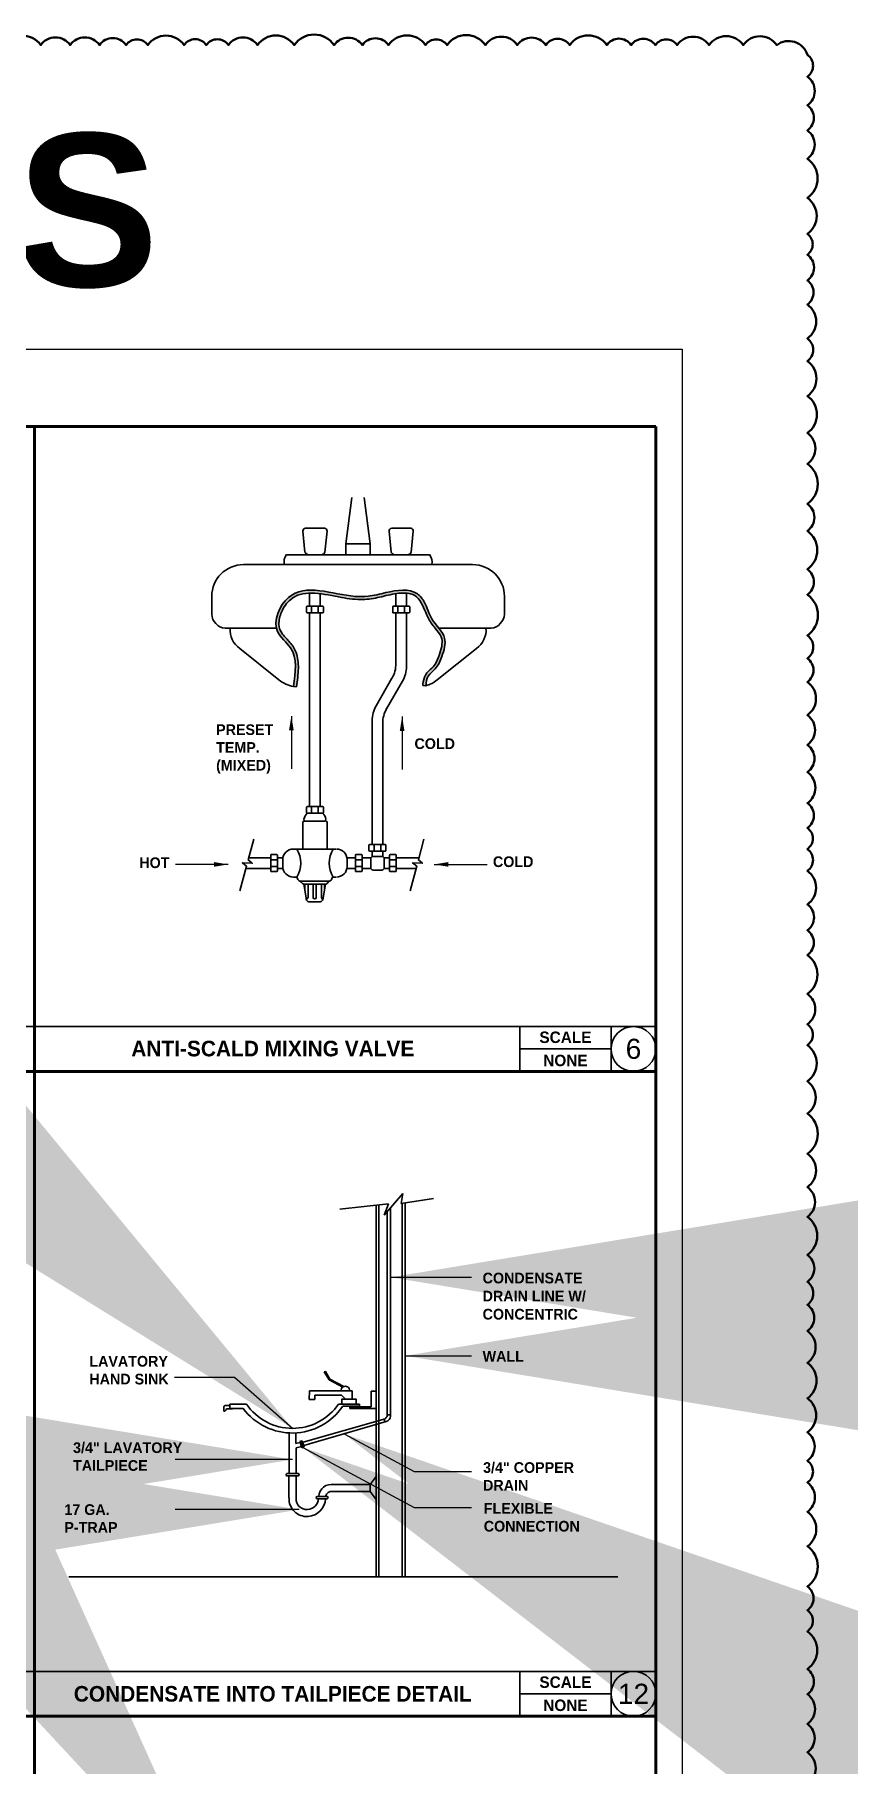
# Model space of a CAD drawing. Header units: inches. Extents: x 2025 to 34930, y -6955 to 4650.
# Drawn here: x 9544 to 9863, y -2413 to -1735 of the extents above; entities that cross this region are included whole.
import ezdxf

# ---------------------------------------------------------------- set-up
doc = ezdxf.new("R2010")
doc.units = ezdxf.units.IN
doc.header["$MEASUREMENT"] = 0
doc.layers.get('DEFPOINTS').update_dxf_attribs({"color": 104})
doc.layers.add('PDF-TEXT', color=7, linetype='Continuous', lineweight=35)
doc.layers.add('REV.01', color=1, linetype='Continuous', lineweight=50)
doc.styles.add('BOO', font='GOTHIC.TTF', dxfattribs={"height": 6})
doc.styles.add('Century Gothic_B', font='GOTHICB.TTF', dxfattribs={"height": 6.659722})
doc.styles.add('PDF Arial', font='arial.ttf')
doc.styles.add('PDF Arial Bold', font='arialbd.ttf')
doc.styles.get("Standard").update_dxf_attribs({"font": 'arial.ttf'})
doc.styles.add('SWISS', font='swissl.ttf')
doc.dimstyles.new('STANDARD$7', dxfattribs={"dimscale": 48, "dimtxt": 0.125, "dimasz": 0.125, "dimexe": 0.0625, "dimexo": 0.0625, "dimgap": 0.0625, "dimtad": 1, "dimdec": 0, "dimzin": 3, "dimdsep": 46, "dimlunit": 4, "dimtxsty": 'SWISS', "dimcen": 0.0625, "dimadec": 0, "dimazin": 0, "dimtfac": 1, "dimtdec": 0, "dimtmove": 0, "dimatfit": 3, "dimfxl": 1, "dimfrac": 2, "dimtolj": 1, "dimtzin": 0, "dimarcsym": 0})
doc.dimstyles.new('STANDARD_WS', dxfattribs={"dimscale": 400, "dimtxt": 0.03125, "dimasz": 0.03125, "dimexe": 0.03125, "dimexo": 0.03125, "dimgap": 0.015625, "dimtad": 1, "dimdec": 4, "dimzin": 0, "dimdsep": 46, "dimlunit": 4, "dimtxsty": 'Standard', "dimcen": 0.09375, "dimadec": 0, "dimazin": 0, "dimtfac": 1, "dimtdec": 4, "dimtofl": 0, "dimtmove": 0, "dimatfit": 3, "dimfxl": 1, "dimfrac": 2, "dimtolj": 1, "dimtzin": 0, "dimarcsym": 0})

msp = doc.modelspace()

# ---------------------------------------------------------------- hatches: boundary and pattern name
at = {"layer": 'PDF-TEXT', "ltscale": 20}
h = msp.add_hatch(color=256, dxfattribs=at)
edge = h.paths.add_edge_path()
edge.add_spline(control_points=[(9697.11, -1989.85), (9697.27, -1988.49), (9697.58, -1985.79), (9701.55, -1983.09), (9703.65, -1977.95), (9706, -1970.19), (9698.96, -1964.53), (9697.43, -1957.89), (9692.35, -1951.16), (9682.92, -1952.87), (9675.25, -1954.93), (9662.5, -1954.98), (9644.4, -1946.96), (9635.75, -1967.94), (9647.29, -1976.07), (9646.08, -1984.58), (9645.29, -1990.12)], knot_values=[0, 0, 0, 0, 0.169894, 0.337948, 0.579252, 0.894099, 1.284937, 1.594036, 1.780809, 2.317879, 2.627844, 2.844418, 3.981283, 4.58823, 4.942384, 5.602116, 5.602116, 5.602116, 5.602116], degree=3, periodic=0)
edge.add_line((9645.29, -1990.12), (9646.43, -1990.28))
edge.add_spline(control_points=[(9646.43, -1990.28), (9646.77, -1987.87), (9647.13, -1985.41), (9647.22, -1980.87), (9647.02, -1978.76), (9645.78, -1975.36), (9644.9, -1974), (9642.87, -1971.69), (9641.78, -1970.66), (9640.07, -1968.4), (9639.61, -1967.19), (9639.52, -1964.2), (9639.9, -1962.52), (9641.4, -1959.05), (9642.67, -1957.29), (9646.38, -1954.09), (9649.2, -1953.47), (9655.71, -1953.57), (9659.34, -1954.33), (9665.85, -1955.55), (9668.74, -1956.02), (9673.82, -1956.08), (9676.04, -1955.77), (9680.38, -1954.82), (9682.62, -1954.2), (9687.18, -1953.43), (9689.41, -1953.32), (9692.37, -1954.15), (9693.33, -1954.73), (9695.05, -1956.64), (9695.73, -1957.86), (9696.82, -1960.44), (9697.29, -1961.83), (9698.71, -1964.68), (9699.79, -1966.04), (9701.77, -1968.47), (9702.66, -1969.61), (9703.49, -1971.61), (9703.58, -1972.52), (9703.35, -1974.67), (9703.03, -1975.85), (9702.2, -1978.34), (9701.73, -1979.62), (9700.7, -1981.57), (9700.19, -1982.27), (9698.67, -1983.7), (9697.65, -1984.48), (9696.34, -1986.81), (9696.16, -1988.07), (9696, -1989.39), (9695.98, -1989.56), (9695.96, -1989.71)], knot_values=[0, 0, 0, 0, 0.287479, 0.287479, 0.546368, 0.546368, 0.734745, 0.734745, 0.923121, 0.923121, 1.141488, 1.141488, 1.359856, 1.359856, 1.621335, 1.621335, 2.06046, 2.06046, 2.499586, 2.499586, 2.84422, 2.84422, 3.130216, 3.130216, 3.416212, 3.416212, 3.702208, 3.702208, 3.891777, 3.891777, 4.081345, 4.081345, 4.270914, 4.270914, 4.467521, 4.467521, 4.664128, 4.664128, 4.822574, 4.822574, 4.981019, 4.981019, 5.15581, 5.15581, 5.297938, 5.297938, 5.440066, 5.440066, 5.582193, 5.582193, 5.602116, 5.602116, 5.602116, 5.602116], degree=3, periodic=0)
edge.add_line((9695.96, -1989.71), (9697.11, -1989.85))

# ---------------------------------------------------------------- linework, layer by layer
at = {"layer": 'DEFPOINTS'}
msp.add_lwpolyline([(8330.71, -1857.81), (9797.6, -1857.81), (9797.6, -2938.88), (8330.71, -2938.88)], close=True, dxfattribs=at)
at = {"layer": 'PDF-TEXT', "color": 42, "lineweight": 100}
for p, q in [((8343.83, -1888.19), (9787.29, -1888.19)), ((9543.83, -1888.19), (9543.83, -2917.77)), ((9787.29, -1888.19), (9787.29, -2917.77)), ((8343.83, -2141.08), (9787.29, -2141.08)), ((9787.29, -2393.96), (8343.83, -2393.96))]:
    msp.add_line(p, q, dxfattribs=at)
at = {"layer": 'PDF-TEXT', "ltscale": 20}
for p, q in [((9665.8, -1934.15), (9668.18, -1916.05)), ((9675.36, -1934.15), (9672.98, -1916.05)), ((9665.8, -1934.15), (9675.36, -1934.15)), ((9625.7, -1942.35), (9715.46, -1942.35)), ((9651.61, -1953.52), (9651.61, -1958.62)), ((9655.76, -1953.77), (9655.76, -1958.62)), ((9685.41, -1953.74), (9685.41, -1958.62)), ((9689.55, -1953.53), (9689.55, -1958.62)), ((9613.23, -1961.78), (9613.23, -1954.83)), ((9651.61, -1961.23), (9651.61, -2037.26)), ((9652.37, -1958.62), (9652.37, -1961.23)), ((9655, -1958.62), (9655, -1961.23)), ((9655.76, -1961.23), (9655.76, -2037.26)), ((9685.41, -1961.23), (9685.41, -1981.18)), ((9686.16, -1958.62), (9686.16, -1961.23)), ((9688.8, -1958.62), (9688.8, -1961.23)), ((9689.55, -1961.23), (9689.55, -1982.29)), ((9727.94, -1961.78), (9727.94, -1954.83)), ((9618.47, -1967.3), (9638.61, -1967.3)), ((9702.13, -1967.3), (9722.69, -1967.3)), ((9624.2, -1975.18), (9639.57, -1987.57)), ((9716.97, -1975.18), (9701.59, -1987.57)), ((9677.64, -1997.73), (9683.86, -1986.94)), ((9681.78, -1998.84), (9688.01, -1988.05)), ((9646.43, -1990.28), (9645.29, -1990.12)), ((9695.96, -1989.71), (9697.11, -1989.85)), ((9676.09, -2003.49), (9676.09, -2052.13)), ((9680.24, -2004.6), (9680.24, -2052.13)), ((9652.37, -2037.26), (9652.37, -2039.87)), ((9655, -2037.26), (9655, -2039.87)), ((9648.88, -2043.51), (9648.88, -2053.89)), ((9658.49, -2043.51), (9658.49, -2053.89)), ((9645.24, -2053.89), (9661.92, -2053.89)), ((9676.09, -2054.74), (9676.09, -2056.85)), ((9676.84, -2052.13), (9676.84, -2054.74)), ((9679.47, -2052.13), (9679.47, -2054.74)), ((9680.24, -2054.74), (9680.24, -2056.83)), ((9626.65, -2061.47), (9636.34, -2061.47)), ((9627.76, -2057.32), (9636.34, -2057.32)), ((9636.34, -2058.08), (9638.95, -2058.08)), ((9636.34, -2060.71), (9638.95, -2060.71)), ((9638.95, -2057.32), (9641.08, -2057.32)), ((9638.95, -2061.47), (9641.08, -2061.47)), ((9641.08, -2058.03), (9641.08, -2060.76)), ((9669.54, -2057.32), (9666.28, -2057.32)), ((9666.28, -2058.03), (9666.28, -2060.76)), ((9669.54, -2061.47), (9666.28, -2061.47)), ((9672.15, -2058.08), (9669.54, -2058.08)), ((9672.15, -2060.71), (9669.54, -2060.71)), ((9675.6, -2057.32), (9672.15, -2057.32)), ((9675.56, -2061.47), (9672.15, -2061.47)), ((9682.96, -2057.32), (9680.77, -2057.32)), ((9682.96, -2061.47), (9680.81, -2061.47)), ((9685.57, -2058.08), (9682.96, -2058.08)), ((9685.57, -2060.71), (9682.96, -2060.71)), ((9694.45, -2057.32), (9685.57, -2057.32)), ((9693.34, -2061.47), (9685.57, -2061.47)), ((9645.24, -2064.9), (9646.56, -2064.9)), ((9646.56, -2064.9), (9646.95, -2065.81)), ((9648.07, -2066.49), (9658.98, -2066.49)), ((9648.34, -2066.96), (9648.07, -2066.49)), ((9649.28, -2067.64), (9657.88, -2067.64)), ((9649.28, -2067.64), (9650.34, -2073.75)), ((9649.68, -2067.64), (9649.68, -2069.97)), ((9650.96, -2067.64), (9650.96, -2072.84)), ((9652.95, -2067.64), (9652.95, -2072.84)), ((9654.22, -2067.64), (9654.22, -2072.84)), ((9656.21, -2067.64), (9656.21, -2072.84)), ((9657.77, -2067.64), (9656.72, -2073.75)), ((9657.48, -2067.64), (9657.48, -2069.35)), ((9658.82, -2066.96), (9659.09, -2066.49)), ((9660.6, -2064.9), (9660.22, -2065.81)), ((9660.8, -2064.9), (9661.92, -2064.9)), ((9651.31, -2074.58), (9655.74, -2074.58)), ((9680.78, -2197.52), (9688.14, -2189.03)), ((9688.14, -2189.03), (9687.45, -2192.88)), ((9687.45, -2192.88), (9700.2, -2190.9)), ((9663.37, -2195.09), (9682.56, -2193.06)), ((9677.62, -2193.61), (9677.62, -2339.34)), ((9678.77, -2193.61), (9678.77, -2339.34)), ((9682.56, -2193.06), (9680.78, -2197.52)), ((9687.92, -2339.34), (9687.92, -2192.63)), ((9689.06, -2339.34), (9689.06, -2192.63)), ((9772.36, -2339.34), (9557.25, -2339.34))]:
    msp.add_line(p, q, dxfattribs=at)
at = {"layer": 'PDF-TEXT'}
for p, q in [((9787.29, -2123.5), (8343.83, -2123.5)), ((9733.96, -2141.08), (9733.96, -2123.5)), ((9769.73, -2141.08), (9769.73, -2123.5)), ((9769.73, -2132.28), (9733.96, -2132.28)), ((9787.29, -2376.39), (8343.83, -2376.39)), ((9733.96, -2393.96), (9733.96, -2376.39)), ((9769.73, -2393.96), (9769.73, -2376.39)), ((9769.73, -2385.17), (9733.96, -2385.17))]:
    msp.add_line(p, q, dxfattribs=at)
at = {"layer": 'PDF-TEXT', "ltscale": 0.3}
for p, q in [((9681.92, -2196.21), (9681.92, -2276.24)), ((9683.29, -2194.62), (9683.29, -2276.33)), ((9657.31, -2258.91), (9657.77, -2258.74)), ((9659.22, -2262.02), (9657.31, -2258.91)), ((9657.77, -2258.74), (9659.56, -2261.73)), ((9651.48, -2269.79), (9651.49, -2266.37)), ((9651.49, -2266.37), (9668.24, -2266.37)), ((9664.62, -2264.87), (9659.22, -2262.02)), ((9659.56, -2261.73), (9665.04, -2264.62)), ((9665.04, -2264.62), (9664.98, -2264.91)), ((9668.24, -2266.37), (9668.24, -2269.54)), ((9675.66, -2266.48), (9675.66, -2272.66)), ((9677.62, -2266.48), (9675.66, -2266.48)), ((9618.01, -2272.95), (9618.01, -2274.33)), ((9620.32, -2272.09), (9618.68, -2272.09)), ((9618.96, -2273.47), (9621.37, -2273.47)), ((9620.32, -2271.55), (9626.82, -2271.55)), ((9620.32, -2273.27), (9620.32, -2271.55)), ((9625.58, -2273.27), (9620.32, -2273.27)), ((9621.37, -2273.47), (9621.37, -2273.27)), ((9653.6, -2269.79), (9651.48, -2269.79)), ((9653.6, -2268.12), (9653.6, -2269.79)), ((9664.03, -2268.12), (9653.6, -2268.12)), ((9671.1, -2271.55), (9662.93, -2271.55)), ((9665.54, -2269.49), (9664.03, -2268.12)), ((9664.59, -2272.39), (9671.1, -2272.39)), ((9667.37, -2272.66), (9667.37, -2273.34)), ((9675.66, -2272.66), (9667.37, -2272.66)), ((9667.37, -2273.34), (9677.62, -2273.34)), ((9671.1, -2272.39), (9671.1, -2271.55)), ((9648.09, -2286.72), (9681.14, -2277.33)), ((9648.46, -2288), (9681.64, -2278.4)), ((9680.8, -2277.42), (9681.13, -2278.55)), ((9681.92, -2275.82), (9683.29, -2275.82)), ((9643.52, -2282.87), (9643.52, -2298.7)), ((9646.24, -2287.05), (9646.24, -2282.86)), ((9648.43, -2286.52), (9646.24, -2287.05)), ((9648.65, -2285.94), (9647.75, -2286.25)), ((9649.4, -2288.42), (9647.75, -2286.25)), ((9647.75, -2286.25), (9648.5, -2288.69)), ((9648.09, -2286.72), (9648.46, -2288)), ((9648.2, -2286.09), (9648.94, -2288.56)), ((9648.45, -2286.51), (9648.93, -2288.01)), ((9648.65, -2285.94), (9648.5, -2288.69)), ((9649.41, -2288.45), (9648.65, -2285.94)), ((9646.29, -2288.75), (9648.93, -2288.01)), ((9646.29, -2298.79), (9646.29, -2288.75)), ((9648.5, -2288.69), (9649.4, -2288.42)), ((9648.5, -2288.69), (9649.41, -2288.45)), ((9642.67, -2298.79), (9647.15, -2298.79)), ((9642.67, -2299.71), (9647.15, -2299.71)), ((9643.51, -2299.71), (9643.51, -2308.35)), ((9646.27, -2299.71), (9646.27, -2308.35)), ((9675.28, -2303.1), (9677.62, -2299.99)), ((9660.64, -2305.82), (9675.27, -2305.86)), ((9661.11, -2303.1), (9675.28, -2303.1)), ((9675.28, -2303.1), (9675.27, -2305.86)), ((9675.27, -2305.86), (9677.62, -2308.92)), ((9654.59, -2307.76), (9658.37, -2307.76)), ((9654.59, -2308.68), (9658.37, -2308.68))]:
    msp.add_line(p, q, dxfattribs=at)
at = {"layer": 'PDF-TEXT', "ltscale": 20}
for points in [[(9656.39, -1938.45, 0.252379), (9657.62, -1937.4), (9658.41, -1929.24, 0.41786), (9657.41, -1928.06), (9649.96, -1928.06, 0.41786), (9648.96, -1929.24), (9649.74, -1937.4, 0.252379), (9650.97, -1938.45)], [(9684.77, -1938.45, -0.252379), (9683.54, -1937.4), (9682.76, -1929.24, -0.41786), (9683.75, -1928.06), (9691.21, -1928.06, -0.41786), (9692.21, -1929.24), (9691.42, -1937.4, -0.252379), (9690.19, -1938.45)]]:
    msp.add_lwpolyline(points, format="xyb", dxfattribs=at)
for points in [[(9665.8, -1938.45), (9665.8, -1934.15)], [(9675.36, -1934.15), (9675.36, -1938.45)], [(9642.54, -1938.45), (9698.62, -1938.45)], [(9650.34, -1960.9), (9650.34, -1958.94)], [(9650.67, -1958.62), (9656.7, -1958.62)], [(9656.7, -1961.23), (9650.67, -1961.23)], [(9657.03, -1960.9), (9657.03, -1958.94)], [(9684.14, -1960.9), (9684.14, -1958.94)], [(9684.46, -1958.62), (9690.5, -1958.62)], [(9690.5, -1961.23), (9684.46, -1961.23)], [(9690.82, -1960.9), (9690.82, -1958.94)], [(9657.5, -2042.92), (9649.3, -2042.92)], [(9650.34, -2039.55), (9650.34, -2037.58)], [(9650.67, -2037.26), (9656.7, -2037.26)], [(9656.7, -2039.87), (9650.67, -2039.87)], [(9657.03, -2039.55), (9657.03, -2037.58)], [(9629.72, -2050.01), (9627.53, -2058.18), (9629.12, -2059.49), (9625.28, -2059.32), (9626.87, -2060.64), (9624.27, -2070.32)], [(9636.34, -2062.41), (9636.34, -2056.38)], [(9638.63, -2056.05), (9636.67, -2056.05)], [(9638.95, -2062.41), (9638.95, -2056.38)], [(9669.54, -2062.41), (9669.54, -2056.38)], [(9669.86, -2056.05), (9671.82, -2056.05)], [(9672.15, -2062.41), (9672.15, -2056.38)], [(9674.81, -2054.42), (9674.81, -2052.46)], [(9675.14, -2052.13), (9681.18, -2052.13)], [(9681.18, -2054.74), (9675.14, -2054.74)], [(9681.5, -2054.42), (9681.5, -2052.46)], [(9682.96, -2062.41), (9682.96, -2056.38)], [(9683.28, -2056.05), (9685.25, -2056.05)], [(9685.57, -2062.41), (9685.57, -2056.38)], [(9696.41, -2050.01), (9694.22, -2058.18), (9695.81, -2059.49), (9691.97, -2059.32), (9693.56, -2060.64), (9690.96, -2070.32)], [(9638.63, -2062.74), (9636.67, -2062.74)], [(9669.86, -2062.74), (9671.82, -2062.74)], [(9683.28, -2062.74), (9685.25, -2062.74)]]:
    msp.add_lwpolyline(points, dxfattribs=at)
msp.add_lwpolyline([(9676.44, -2056.78), (9679.93, -2056.78, -0.414214), (9680.85, -2057.7), (9680.85, -2061.19, -0.414214), (9679.93, -2062.11), (9676.44, -2062.11, -0.414214), (9675.52, -2061.19), (9675.52, -2057.7, -0.414214)], format="xyb", close=True, dxfattribs=at)
at = {"layer": 'PDF-TEXT', "ltscale": 0.3}
msp.add_lwpolyline([(9669.87, -2271.55), (9669.87, -2269.63), (9664.17, -2269.63), (9664.17, -2271.55)], dxfattribs=at)
at = {"layer": 'PDF-TEXT'}
for centre in [(9778.51, -2132.28), (9778.51, -2385.17)]:
    msp.add_circle(centre, 8.78, dxfattribs=at)
at = {"layer": 'PDF-TEXT', "ltscale": 20}
for centre, radius, start, end in [((9646.25, -1941.31), 4.69, 142.30665, 192.80461), ((9694.91, -1941.31), 4.69, 347.19539, 37.69335), ((9625.7, -1954.83), 12.48, 90, 180), ((9715.46, -1954.83), 12.48, 0, 90), ((9650.67, -1958.94), 0.324, 90, 180), ((9650.67, -1960.9), 0.324, 180, 270), ((9656.7, -1958.94), 0.324, 0, 90), ((9656.7, -1960.9), 0.324, 270, 0), ((9684.46, -1958.94), 0.324, 90, 180), ((9684.46, -1960.9), 0.324, 180, 270), ((9690.5, -1958.94), 0.324, 0, 90), ((9690.5, -1960.9), 0.324, 270, 0), ((9619.14, -1961.41), 5.93, 183.55605, 263.5056), ((9629.01, -1968.08), 8.58, 174.80365, 235.89284), ((9712.15, -1968.08), 8.58, 304.10716, 5.19635), ((9722.02, -1961.41), 5.93, 276.4944, 356.44395), ((9673.88, -1981.18), 11.53, 330, 0), ((9647.32, -1977.87), 12.42, 231.40157, 260.59652), ((9678.03, -1982.29), 11.53, 330, 0), ((9693.85, -1977.87), 12.42, 285.21471, 308.59843), ((9687.62, -2003.49), 11.53, 150, 180), ((9691.76, -2004.6), 11.53, 150, 180), ((9649.47, -2043.51), 0.589, 97.89449, 180), ((9653.44, -2042.95), 4.15, 132.05883, 169.2515), ((9650.07, -2042.25), 0.707, 174.4291, 253.09629), ((9650.67, -2037.58), 0.324, 90, 180), ((9650.67, -2039.55), 0.324, 180, 270), ((9656.7, -2037.58), 0.324, 0, 90), ((9656.7, -2039.55), 0.324, 270, 0), ((9653.92, -2042.95), 4.15, 10.7485, 47.94117), ((9657.29, -2042.25), 0.707, 286.90371, 5.5709), ((9657.9, -2043.51), 0.589, 0, 82.10551), ((9636.67, -2056.38), 0.324, 90, 180), ((9638.63, -2056.38), 0.324, 0, 90), ((9645.25, -2058.06), 4.17, 90.10831, 180.37454), ((9637.73, -2059.39), 10.41, 328.08865, 31.91135), ((9669.64, -2059.39), 10.41, 148.08865, 211.91135), ((9662.11, -2058.06), 4.17, 359.62546, 89.89169), ((9669.86, -2056.38), 0.324, 90, 180), ((9671.82, -2056.38), 0.324, 0, 90), ((9675.14, -2052.46), 0.324, 90, 180), ((9675.14, -2054.42), 0.324, 180, 270), ((9681.18, -2052.46), 0.324, 0, 90), ((9681.18, -2054.42), 0.324, 270, 0), ((9683.28, -2056.38), 0.324, 90, 180), ((9685.25, -2056.38), 0.324, 0, 90), ((9636.67, -2062.41), 0.324, 180, 270), ((9638.63, -2062.41), 0.324, 270, 0), ((9645.25, -2060.73), 4.17, 179.62546, 269.89169), ((9662.11, -2060.73), 4.17, 270.10831, 0.37454), ((9669.86, -2062.41), 0.324, 180, 270), ((9671.82, -2062.41), 0.324, 270, 0), ((9683.28, -2062.41), 0.324, 180, 270), ((9685.25, -2062.41), 0.324, 270, 0), ((9648.13, -2065.13), 1.37, 210.27241, 272.25831), ((9649.64, -2066.16), 1.52, 211.89034, 256.60346), ((9657.53, -2066.16), 1.52, 283.39654, 328.10966), ((9659.04, -2065.13), 1.37, 267.74169, 329.72759), ((9651.59, -2073.27), 1.34, 190.68654, 258.0999), ((9650.32, -2072.84), 0.636, 267.17066, 0), ((9653.58, -2072.84), 0.636, 180, 0), ((9655.47, -2073.27), 1.34, 281.9001, 349.31346), ((9656.84, -2072.84), 0.636, 180, 263.16763)]:
    msp.add_arc(centre, radius, start, end, dxfattribs=at)
at = {"layer": 'PDF-TEXT', "ltscale": 0.3}
for centre, radius, start, end in [((9665.59, -2266.13), 1.6, 351.34496, 188.65504), ((9618.7, -2272.8), 0.711, 92.0965, 192.35184), ((9618.1, -2273.47), 0.865, 263.90591, 360), ((9644.77, -2258.98), 23.93, 216.66232, 325.91109), ((9644.88, -2259.18), 21.89, 214.42755, 325.57245), ((9680.18, -2275.82), 1.79, 302.47325, 346.29299), ((9680.96, -2276.16), 2.34, 285.34065, 355.76675), ((9642.87, -2299.25), 0.501, 113.44038, 246.55962), ((9646.98, -2299.25), 0.492, 290.80684, 69.19316), ((9660.22, -2308.1), 5.07, 79.90033, 176.2017), ((9660.24, -2308.21), 2.42, 80.36057, 169.48164), ((9650.46, -2308.69), 6.95, 177.18658, 274.44082), ((9650.46, -2308.69), 4.2, 177.18658, 274.44082), ((9650.43, -2308.16), 4.72, 274.36305, 353.66023), ((9650.45, -2308.22), 7.43, 274.21034, 356.38403), ((9654.66, -2308.22), 0.466, 99.45367, 260.54633), ((9658.37, -2308.22), 0.46, 269.20571, 90.79429)]:
    msp.add_arc(centre, radius, start, end, dxfattribs=at)
at = {"layer": 'PDF-TEXT', "ltscale": 20}
msp.add_spline([(9645.29, -1990.12), (9644.08, -1974.96), (9639.01, -1968.56), (9643.29, -1955.23), (9669.5, -1954.81), (9674.49, -1954.76), (9681.5, -1953.34), (9693.87, -1953.83), (9696.6, -1957.16), (9699.53, -1963.66), (9704.49, -1971.18), (9703.39, -1978.36), (9700.77, -1983.27), (9698.09, -1986.06), (9697.11, -1989.85)], degree=3, dxfattribs=at)
msp.add_open_spline([(9646.43, -1990.28), (9646.77, -1987.87), (9647.13, -1985.41), (9647.22, -1980.87), (9647.02, -1978.76), (9645.78, -1975.36), (9644.9, -1974), (9642.87, -1971.69), (9641.78, -1970.66), (9640.07, -1968.4), (9639.61, -1967.19), (9639.52, -1964.2), (9639.9, -1962.52), (9641.4, -1959.05), (9642.67, -1957.29), (9646.38, -1954.09), (9649.2, -1953.47), (9655.71, -1953.57), (9659.34, -1954.33), (9665.85, -1955.55), (9668.74, -1956.02), (9673.82, -1956.08), (9676.04, -1955.77), (9680.38, -1954.82), (9682.62, -1954.2), (9687.18, -1953.43), (9689.41, -1953.32), (9692.37, -1954.15), (9693.33, -1954.73), (9695.05, -1956.64), (9695.73, -1957.86), (9696.82, -1960.44), (9697.29, -1961.83), (9698.71, -1964.68), (9699.79, -1966.04), (9701.77, -1968.47), (9702.66, -1969.61), (9703.49, -1971.61), (9703.58, -1972.52), (9703.35, -1974.67), (9703.03, -1975.85), (9702.2, -1978.34), (9701.73, -1979.62), (9700.7, -1981.57), (9700.19, -1982.27), (9698.67, -1983.7), (9697.65, -1984.48), (9696.34, -1986.81), (9696.16, -1988.07), (9696, -1989.39), (9695.98, -1989.56), (9695.96, -1989.71)], degree=3, knots=[0, 0, 0, 0, 0.287479, 0.287479, 0.546368, 0.546368, 0.734745, 0.734745, 0.923121, 0.923121, 1.141488, 1.141488, 1.359856, 1.359856, 1.621335, 1.621335, 2.06046, 2.06046, 2.499586, 2.499586, 2.84422, 2.84422, 3.130216, 3.130216, 3.416212, 3.416212, 3.702208, 3.702208, 3.891777, 3.891777, 4.081345, 4.081345, 4.270914, 4.270914, 4.467521, 4.467521, 4.664128, 4.664128, 4.822574, 4.822574, 4.981019, 4.981019, 5.15581, 5.15581, 5.297938, 5.297938, 5.440066, 5.440066, 5.582193, 5.582193, 5.602116, 5.602116, 5.602116, 5.602116], dxfattribs=at)
at = {"layer": 'REV.01'}
msp.add_lwpolyline([(9846.65, -2420.69, 0.520567), (9846.65, -2408.12, 0.520567), (9846.65, -2396.99, 0.520567), (9846.65, -2385.36, 0.520567), (9846.65, -2375.47, 0.520567), (9846.65, -2360.68, 0.520567), (9846.65, -2352.4, 0.520567), (9846.65, -2343.09, 0.520567), (9846.65, -2327.31, 0.520567), (9846.65, -2313.8, 0.520567), (9846.65, -2302.35, 0.520567), (9846.65, -2293.76, 0.520567), (9846.65, -2282.63, 0.520567), (9846.65, -2269.29, 0.520567), (9846.65, -2255.38, 0.520567), (9846.65, -2242.89, 0.520567), (9846.65, -2232.61, 0.520567), (9846.65, -2223.63, 0.520567), (9846.65, -2213.03, 0.520567), (9846.65, -2198.13, 0.520567), (9846.65, -2186.48, 0.520567), (9846.65, -2173.38, 0.520567), (9846.65, -2157.66, 0.520567), (9846.65, -2144.97, 0.520567), (9846.65, -2130.84, 0.520567), (9846.65, -2122.59, 0.520567), (9846.65, -2110.72, 0.520567), (9846.65, -2095.44, 0.520567), (9846.65, -2085.76, 0.520567), (9846.65, -2075.61, 0.520567), (9846.65, -2062.46, 0.520567), (9846.65, -2053.9, 0.520567), (9846.65, -2045.62, 0.520567), (9846.65, -2035.88, 0.520567), (9846.65, -2023.76, 0.520567), (9846.65, -2013.04, 0.520567), (9846.65, -2001.39, 0.520567), (9846.65, -1988.38, 0.520567), (9846.65, -1979.1, 0.520567), (9846.65, -1970.13, 0.520567), (9846.65, -1954.16, 0.520567), (9846.65, -1944.18, 0.520567), (9846.65, -1929.16, 0.520567), (9846.65, -1918.51, 0.520567), (9846.65, -1902.83, 0.520567), (9846.65, -1890.72, 0.520567), (9846.65, -1876.23, 0.520567), (9846.65, -1862.52, 0.520567), (9846.65, -1853.68, 0.520567), (9846.65, -1840.32, 0.520567), (9846.65, -1830.89, 0.520567), (9846.65, -1820.8, 0.520567), (9846.65, -1812.67, 0.520567), (9846.65, -1798.55, 0.520567), (9846.65, -1783.15, 0.520567), (9846.65, -1772.09, 0.520567), (9846.65, -1762.22, 0.520567), (9846.65, -1751.01, 0.520567), (9846.65, -1742.4, 0.520567), (9834.68, -1738.58, 0.520567), (9821.55, -1738.58, 0.520567), (9808.11, -1738.58, 0.520567), (9795.61, -1738.58, 0.520567), (9787.09, -1738.58, 0.520567), (9777.63, -1738.58, 0.520567), (9768.03, -1738.58, 0.520567), (9753.53, -1738.58, 0.520567), (9744.12, -1738.58, 0.520567), (9732.99, -1738.58, 0.520567), (9720.46, -1738.58, 0.520567), (9705.44, -1738.58, 0.520567), (9696.98, -1738.58, 0.520567), (9682.51, -1738.58, 0.520567), (9672.27, -1738.58, 0.520567), (9661.21, -1738.58, 0.520567), (9645.54, -1738.58, 0.520567), (9631.17, -1738.58, 0.520567), (9619.78, -1738.58, 0.520567), (9611.11, -1738.58, 0.520567), (9602.38, -1738.58, 0.520567), (9588.16, -1738.58, 0.520567), (9579.69, -1738.58, 0.520567), (9569.21, -1738.58, 0.520567), (9557.73, -1738.58, 0.520567), (9546.21, -1738.58, 0.520567), (9532.33, -1738.58, 0.520567)], format="xyb", dxfattribs=at)

# ---------------------------------------------------------------- texts
at = {"layer": 'DEFPOINTS', "insert": (8330.71, -1773.3), "char_height": 60, "attachment_point": 1, "style": 'PDF Arial'}
msp.add_mtext('{\\fArial|b1|i0|c0|p34;PLUMBING GENERAL DETAILS}', dxfattribs=at)
at = {"layer": 'PDF-TEXT', "ltscale": 20, "style": 'Century Gothic_B'}
for p in [(9692.69, -2014.66), (9723.44, -2060.95)]:
    msp.add_text('COLD', height=4.188, dxfattribs=at).set_placement(p)
at = {"layer": 'PDF-TEXT', "ltscale": 0.3, "style": 'Century Gothic_B'}
msp.add_text('HOT', height=4.188, dxfattribs=at).set_placement((9584.84, -2061.35))
at = {"layer": 'PDF-TEXT', "ltscale": 20, "insert": (9614.95, -2004.97), "char_height": 4.1877, "width": 8.2905, "attachment_point": 1, "style": 'BOO'}
msp.add_mtext('{\\fCentury Gothic|b1|i0|c0|p34;PRESET TEMP. (MIXED)}', dxfattribs=at)
at = {"layer": 'PDF-TEXT'}
for s, insert, char_height, width, attachment_point, style in [('{\\fCentury Gothic|b1|i0|c0|p34;ANTI-SCALD MIXING VALVE}', (9637.17, -2132.17), 6.1202, 186.6721, 5, 'PDF Arial Bold'), ('{\\fCentury Gothic|b1|i0|c0|p34;SCALE}', (9751.84, -2127.74), 4.5, 35.7683, 5, 'PDF Arial Bold'), ('6', (9778.51, -2132.28), 7.89, 17.5595, 5, 'PDF Arial'), ('{\\fCentury Gothic|b1|i0|c0|p34;NONE}', (9751.84, -2136.83), 4.5, 35.7683, 5, 'PDF Arial Bold'), ('LAVATORY HAND SINK', (9565.27, -2252.68, 2.6), 4.1875, 34.407, 1, 'Century Gothic_B'), ('WALL', (9719.39, -2250.74), 4.188, 13.5938, 1, 'Century Gothic_B'), ('3/4" LAVATORY TAILPIECE', (9558.89, -2286.56, 2.6), 4.1875, 62.7065, 1, 'Century Gothic_B'), ('3/4" COPPER DRAIN', (9719.57, -2294.34), 4.1875, 49.0874, 1, 'Century Gothic_B'), ('17 GA. P-TRAP', (9555.49, -2310.83, 2.6), 4.1875, 35.4354, 1, 'Century Gothic_B'), ('FLEXIBLE CONNECTION', (9719.84, -2310.37), 4.1875, 56.6775, 1, 'Century Gothic_B'), ('{\\fCentury Gothic|b1|i0|c0|p34;CONDENSATE INTO TAILPIECE DETAIL}', (9637.16, -2385.22), 6.1202, 186.6721, 5, 'PDF Arial Bold'), ('{\\fCentury Gothic|b1|i0|c0|p34;SCALE}', (9751.84, -2380.62), 4.5, 35.7683, 5, 'PDF Arial Bold'), ('12', (9778.51, -2385.17), 7.889, 17.5595, 5, 'PDF Arial'), ('{\\fCentury Gothic|b1|i0|c0|p34;NONE}', (9751.84, -2389.71), 4.5, 35.7683, 5, 'PDF Arial Bold')]:
    msp.add_mtext(s, dxfattribs=dict(at, insert=insert, char_height=char_height, width=width, attachment_point=attachment_point, style=style))
at = {"layer": 'PDF-TEXT', "insert": (9719.39, -2220.03), "char_height": 4.1875, "width": 54.3903, "attachment_point": 1, "line_spacing_factor": 1.015092, "style": 'Century Gothic_B'}
msp.add_mtext('CONDENSATE DRAIN LINE W/ CONCENTRIC', dxfattribs=at)

# ---------------------------------------------------------------- leaders
at = {"layer": 'PDF-TEXT'}
for points, override in [([(9644.88, -2281.07), (9622.12, -2261.19), (9598.59, -2261.19)], {"dimscale": 4608.000444, "dimtxt": 0.938, "dimasz": 0.125}), ([(9617.15, -2473.61), (9601.97, -2450.73), (9594.77, -2450.73)], {"dimscale": 4608.000444, "dimtxt": 0.938}), ([(9683.29, -2221.82), (9705.7, -2221.82), (9715.02, -2221.82)], {"dimscale": 4608.000444, "dimtxt": 0.938, "dimasz": 0.125}), ([(9689.06, -2252.62), (9705.7, -2252.62), (9715.02, -2252.62)], {"dimscale": 4608.000444, "dimtxt": 0.938, "dimasz": 0.125}), ([(9644.88, -2293.3), (9622.47, -2293.3), (9598.95, -2293.3)], {"dimscale": 4608.000444, "dimtxt": 0.938, "dimasz": 0.125}), ([(9647.5, -2312.93), (9622.47, -2312.93), (9598.95, -2312.93)], {"dimscale": 4608.000444, "dimtxt": 0.938, "dimasz": 0.125}), ([(9665.12, -2283.26, -2.6), (9692.53, -2298.04, -2.6), (9715.02, -2298.04, -2.6)], {"dimscale": 4608.000444, "dimtxt": 0.938, "dimasz": 0.125}), ([(9648.94, -2288.56), (9692.53, -2312.05), (9715.02, -2312.05)], {"dimscale": 4608.000444, "dimtxt": 0.938, "dimasz": 0.125})]:
    msp.add_leader(points, dimstyle='STANDARD$7', override=override, dxfattribs=at)
at = {"layer": 'PDF-TEXT', "ltscale": 20}
for points in [[(9644.44, -2001.75), (9644.44, -2022.48)], [(9687.85, -2001.93), (9687.85, -2022.67)], [(9619.71, -2059.91), (9598.98, -2059.91)], [(9700.39, -2059.91), (9721.12, -2059.91)]]:
    msp.add_leader(points, dimstyle='STANDARD_WS', override={"dimscale": 60, "dimasz": 0.09375}, dxfattribs=at)

doc.saveas('drawing.dxf')
